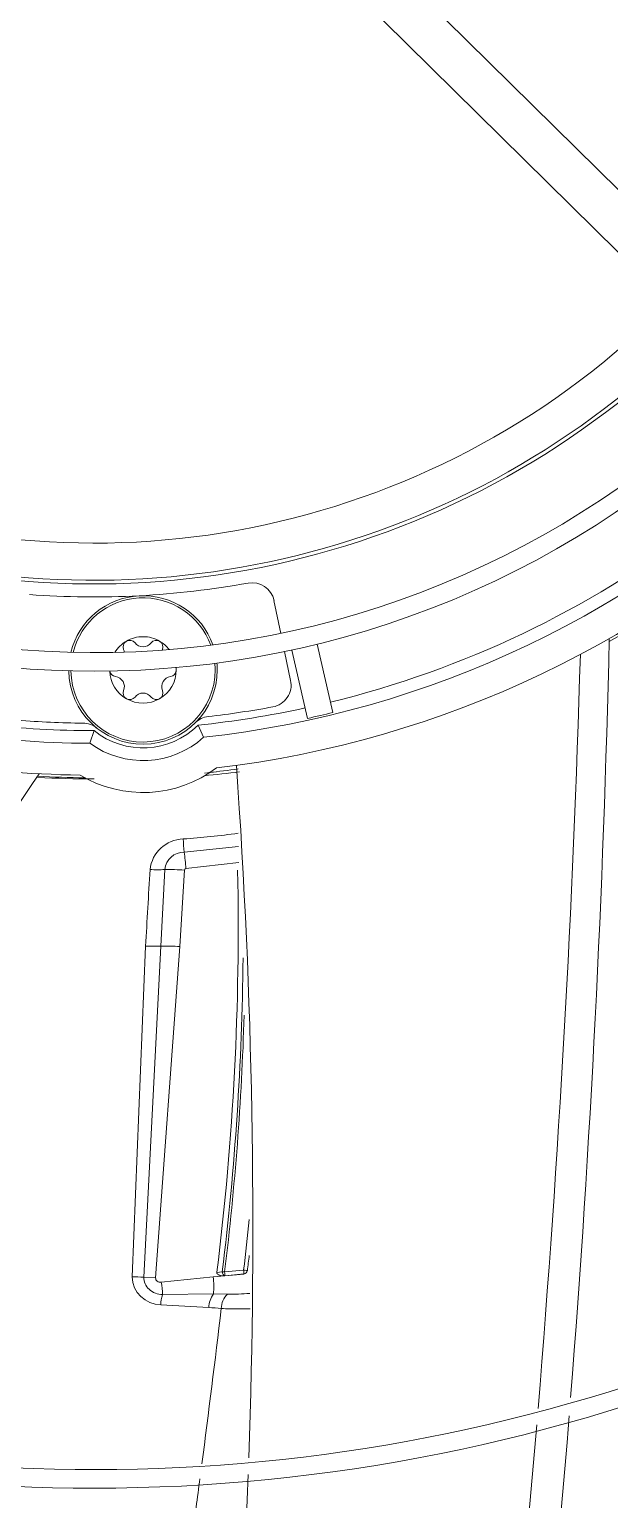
# Model space of a CAD drawing. Header units: millimetres. Extents: x 113490 to 142599, y -20467 to 115.
# Drawn here: x 122950.5 to 123028.7, y -10526.5 to -10328.6 of the extents above; entities that cross this region are included whole.
import ezdxf

# ---------------------------------------------------------------- set-up
doc = ezdxf.new("R2010")
doc.units = ezdxf.units.MM
doc.layers.add('DV3_0', color=7, linetype='Continuous')

msp = doc.modelspace()

# ---------------------------------------------------------------- linework, layer by layer
at = {"layer": 'DV3_0', "color": 7, "linetype": 'Continuous', "lineweight": 15}
for p, q in [((123286.33, -10603.11), (122977.04, -10298.11)), ((122973.48, -10303.03), (123282.15, -10607.41)), ((122983.46, -10405.46), (122984.39, -10409.9)), ((122988, -10421.34), (122985.87, -10412.14)), ((122991.41, -10420.55), (122989.28, -10411.36)), ((122984.9, -10412.35), (122985.7, -10416.23)), ((122958.66, -10424.69), (122959.24, -10422.99)), ((122973.24, -10422.26), (122973.99, -10423.89)), ((122971.36, -10439.34), (122978.68, -10438.58)), ((122968.21, -10451.99), (122968.75, -10441.69)), ((122970.8, -10452.07), (122971.4, -10441.75)), ((122971.6, -10441.57), (122978.75, -10440.73)), ((122964.37, -10496.53), (122966.18, -10452)), ((122965.93, -10496.56), (122968.21, -10451.99)), ((122967.53, -10496.67), (122970.8, -10452.07)), ((122975.29, -10496.55), (122968.28, -10497.26)), ((122979.47, -10496.19), (122975.29, -10496.55)), ((122976.5, -10495.84), (122975.77, -10495.93)), ((122976.82, -10495.87), (122976.5, -10495.84)), ((122979.37, -10495.62), (122976.82, -10495.87)), ((122979.4, -10496.15), (122976.83, -10496.39)), ((122975.31, -10498.83), (122968.47, -10498.93)), ((122977.21, -10498.86), (122975.31, -10498.83)), ((122974.7, -10500.66), (122968.22, -10500.31))]:
    msp.add_line(p, q, dxfattribs=at)
at = {"layer": 'DV3_0', "color": 7, "linetype": 'Continuous', "lineweight": 20}
msp.add_line((122967.53, -10496.67), (122965.93, -10496.56), dxfattribs=at)
for centre, radius, start, end in [((122959.24, -10288.99), 108.75, 249.0395, 315.4011), ((122959.24, -10288.99), 140.35, 299.6151, 310.5445), ((122965.83, -10414.82), 9.71, 20.0694, 165.9306), ((122965.83, -10414.82), 9.71, 0, 5.2074), ((122965.83, -10414.82), 9.71, 180.7926, 0), ((122959.24, -10288.99), 140.35, 266.9096, 269.4932), ((122971.36, -10441.96), 2.62, 89.8439, 174.0643), ((122967.11, -10434.58), 17.45, 266.9497, 273.595), ((122968.14, -10500.71), 48.72, 86.8807, 89.9289), ((122968.25, -10496.42), 3.88, 181.5118, 269.5572), ((122978.16, -10500.81), 3.47, 145.1788, 177.5249)]:
    msp.add_arc(centre, radius, start, end, dxfattribs=at)
at = {"layer": 'DV3_0', "color": 7, "linetype": 'Continuous', "lineweight": 15}
for centre, radius, start, end in [((122959.24, -10288.99), 114.25, 251.4688, 315.1695), ((122959.24, -10288.99), 113.75, 252.7316, 315.086), ((122959.24, -10288.99), 123.5, 226.1082, 316.2428), ((122959.24, -10288.99), 126, 270, 315.2026), ((122959.24, -10288.99), 126, 228.4752, 270), ((122959.24, -10288.99), 135.7, 276.2429, 314.7571), ((122959.24, -10288.99), 140, 276.7677, 314.2323), ((122959.24, -10288.99), 134, 283.7483, 307.2517), ((122959.24, -10288.99), 116, 265.6946, 280.3054), ((122980.53, -10406.07), 3, 11.75, 100.3054), ((122965.83, -10414.82), 10, 19.6905, 166.3095), ((122965.83, -10414.82), 4.48, 90, 120), ((122965.83, -10414.82), 4.48, 60, 90), ((122965.83, -10414.82), 4.48, 120, 148.1887), ((122964.04, -10411.72), 0.895, 120, 202.4776), ((122961.96, -10412.58), 1.36, 6.618, 22.4776), ((122964.04, -10411.72), 0.895, 37.5224, 120), ((122965.83, -10410.34), 1.36, 217.5224, 322.4776), ((122967.62, -10411.72), 0.895, 60, 142.4776), ((122965.83, -10414.82), 4.47, 37.8113, 60), ((122967.62, -10411.72), 0.895, 337.5224, 60), ((122969.71, -10412.58), 1.36, 157.5224, 161.5363), ((121188.2, -10368.15), 1840.9, 355.49356, 358.67872), ((122965.83, -10414.82), 10, 0, 5.2742), ((121104.17, -10355.96), 1921.39, 355.27432, 358.30683), ((122965.83, -10414.82), 10, 180.7258, 0), ((122965.83, -10414.82), 4.48, 181.9825, 240), ((122962.25, -10414.82), 0.895, 189.9487, 262.4776), ((122961.96, -10417.06), 1.36, 337.5224, 82.4776), ((122965.83, -10414.82), 4.47, 300, 0), ((122969.71, -10417.06), 1.36, 97.5224, 202.4776), ((122969.41, -10414.82), 0.895, 277.5224, 0), ((122969.41, -10414.82), 0.895, 0, 20.2402), ((122965.83, -10414.82), 4.47, 0, 4.0175), ((122982.77, -10416.84), 3, 280.4277, 11.75), ((122964.04, -10417.92), 0.895, 157.5224, 240), ((122965.83, -10419.29), 1.36, 37.5224, 142.4776), ((122967.62, -10417.92), 0.895, 300, 22.4776), ((122959.24, -10288.99), 135.7, 253.0696, 269.7571), ((122964.04, -10417.92), 0.895, 240, 322.4776), ((122965.83, -10414.82), 4.47, 240, 300), ((122967.62, -10417.92), 0.895, 217.5224, 300), ((122959.24, -10288.99), 134, 275.9991, 282.2517), ((122959.24, -10288.99), 133, 276.6363, 280.4277), ((122959.24, -10288.99), 134, 263.7483, 270.0009), ((122959.24, -10288.99), 133, 265.5723, 269.3637), ((122957.73, -10424.98), 3, 51.432, 89.3637), ((122974.96, -10424.08), 3, 96.6363, 134.568), ((122959.24, -10288.99), 140, 252.2495, 269.2323), ((122965.83, -10414.82), 12.2, 234.0148, 311.9852), ((122965.83, -10414.82), 10.5, 231.1098, 314.8902), ((122965.83, -10414.82), 16.5, 239.1138, 306.8862), ((122959.24, -10288.99), 140.5, 276.3104, 277.9407), ((122108.37, -10489.89), 872.25, 357.96174, 4.0905), ((121426.55, -9398.09), 1840.9, 322.75622, 325.95172), ((122959.24, -10288.99), 140.5, 266.9058, 270), ((122961.63, -10292.74), 136.89, 275.2143, 277.2167), ((122959.24, -10288.99), 140.5, 276.0812, 276.7288), ((122971.38, -10442.2), 4.63, 91.677, 173.6961), ((122964.83, -10339.05), 98.73, 273.729, 278.0386), ((123026.77, -10434.79), 55.59, 182.8759, 184.6923), ((122949.1, -10442.86), 22.54, 3.2928, 8.9994), ((123819.35, -10496.42), 854.32, 176.32767, 177.02013), ((122967.71, -10426.93), 14.79, 266.4086, 274.0242), ((122969.08, -10481.82), 40.13, 86.6778, 90.4706), ((122971.61, -10441.78), 0.209, 91.4679, 174.3439), ((122602.53, -10449.48), 376.12, 352.907, 1.1721), ((122959.24, -10288.99), 233.5, 225.7814, 315.7154), ((122601.45, -10449.81), 377.87, 353.0031, 359.425), ((122959.24, -10288.99), 236, 270, 315.2644), ((122959.24, -10288.99), 236, 227.0266, 270), ((122601.17, -10449.91), 378.45, 353.0249, 358.275), ((122602.02, -10450.14), 380.09, 353.1278, 354.1591), ((122602.44, -10450.03), 380.2, 353.0998, 353.4128), ((122965.9, -10462.26), 34.3, 267.44, 270.0482), ((122956.37, -10499.46), 12.11, 2.5011, 10.4819), ((122963.22, -10497.79), 12.14, 355.0591, 5.8733), ((122976.99, -10496.02), 2.42, 356.9375, 9.4378), ((122979.37, -10495.62), 0.525, 273.0385, 351.1166), ((122973.07, -10500.48), 4.86, 161.4487, 177.9536), ((122979.08, -10500.83), 2.71, 133.5995, 179.149), ((122957.54, -10736.97), 236.93, 85.4419, 85.8481), ((121104.17, -10355.96), 1921.39, 351.8208, 355.20802), ((121188.2, -10368.15), 1840.9, 351.86875, 355.41631), ((122108.37, -10489.89), 872.25, 350.63739, 357.81353)]:
    msp.add_arc(centre, radius, start, end, dxfattribs=at)
msp.add_ellipse((122988.79, -10416.99), major_axis=(-21.26, -4.91), ratio=0.186545, start_param=1.490488, end_param=1.651105, dxfattribs=at)
at = {"layer": 'DV3_0', "color": 7, "linetype": 'Continuous', "lineweight": 20}
for points, knots in [([(122968.47, -10498.93), (122967.8, -10498.92), (122967.13, -10498.65), (122966.18, -10497.78), (122965.9, -10497.17), (122965.93, -10496.56)], [0, 0, 0, 0, 0.5, 0.5, 1, 1, 1, 1]), ([(122968.28, -10497.26), (122968.08, -10497.29), (122967.89, -10497.24), (122967.67, -10497.08), (122967.61, -10497.01), (122967.54, -10496.85), (122967.52, -10496.76), (122967.53, -10496.67)], [0, 0, 0, 0, 0.5, 0.5, 0.75, 0.75, 1, 1, 1, 1])]:
    msp.add_open_spline(points, degree=3, knots=knots, dxfattribs=at)
at = {"layer": 'DV3_0', "color": 7, "linetype": 'Continuous', "lineweight": 15}
for points, knots in [([(122976.83, -10496.39), (122976.8, -10496.39), (122976.73, -10496.4), (122976.62, -10496.4), (122976.47, -10496.39), (122976.29, -10496.37), (122976.1, -10496.31), (122975.93, -10496.23), (122975.81, -10496.12), (122975.77, -10496.01), (122975.77, -10495.96), (122975.77, -10495.94), (122975.77, -10495.93)], [0, 0, 0, 0, 0.08278, 0.165389, 0.248062, 0.443792, 0.593935, 0.723408, 0.894535, 0.953456, 0.978085, 1, 1, 1, 1]), ([(122976.83, -10496.39), (122976.76, -10496.39), (122976.68, -10496.33), (122976.55, -10496.13), (122976.51, -10495.98), (122976.5, -10495.84)], [0, 0, 0, 0, 0.5, 0.5, 1, 1, 1, 1]), ([(122976.82, -10495.87), (122976.83, -10496), (122976.84, -10496.13), (122976.85, -10496.32), (122976.85, -10496.39), (122976.83, -10496.39)], [0, 0, 0, 0, 0.5, 0.5, 1, 1, 1, 1]), ([(122979.37, -10495.62), (122979.51, -10495.64), (122979.65, -10495.65), (122979.85, -10495.68), (122979.9, -10495.7), (122979.89, -10495.7)], [0, 0, 0, 0, 0.5, 0.5, 1, 1, 1, 1]), ([(122980.26, -10500.82), (122979.83, -10500.84), (122978.91, -10500.86), (122977.61, -10500.86), (122976.75, -10500.81), (122976.37, -10500.79)], [0.7868458, 0.7868458, 0.7868458, 0.7868458, 0.8588357, 0.9383549, 1, 1, 1, 1]), ([(122973.49, -10523.71), (122973.15, -10526.27), (122972.81, -10528.81), (122971.12, -10541.36), (122969.74, -10551.3), (122967.46, -10571.05), (122966.54, -10580.86), (122965.77, -10600.33), (122965.94, -10609.98), (122966.77, -10623.63), (122967.08, -10627.66), (122967.46, -10631.69)], [0.0934532, 0.0934532, 0.0934532, 0.0934532, 0.125, 0.125, 0.25, 0.25, 0.375, 0.375, 0.5, 0.5, 0.5526716, 0.5526716, 0.5526716, 0.5526716])]:
    msp.add_open_spline(points, degree=3, knots=knots, dxfattribs=at)
for points in [[(122980.2, -10498.77), (122979.2, -10498.84), (122978.18, -10498.88), (122977.21, -10498.86)], [(122976.37, -10500.79), (122975.53, -10507.84), (122974.65, -10514.82), (122973.75, -10521.73)]]:
    msp.add_open_spline(points, degree=3, dxfattribs=at)

doc.saveas('drawing.dxf')
